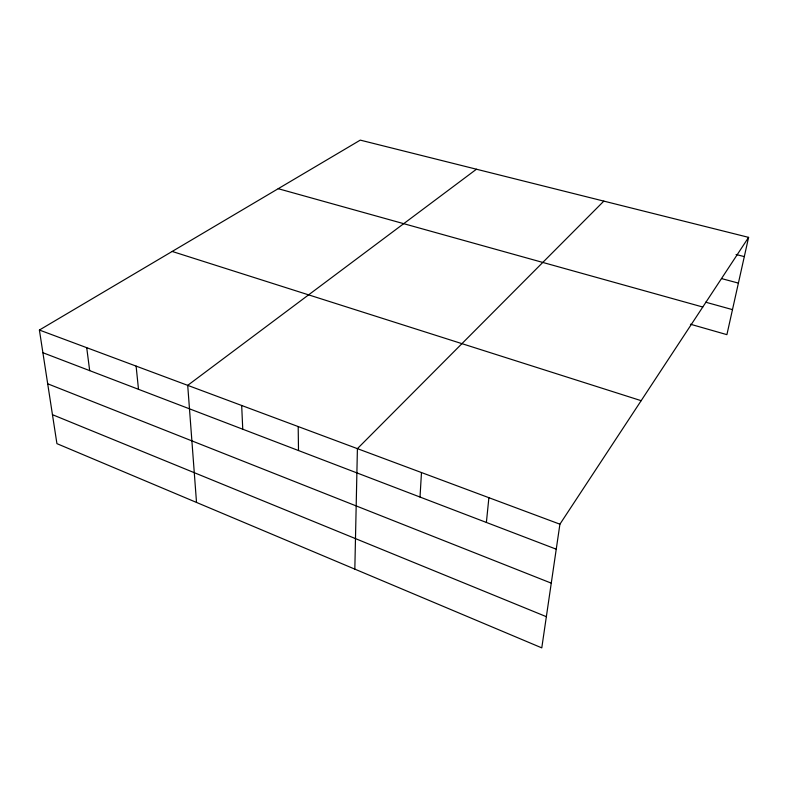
<?xml version="1.0" encoding="UTF-8"?>
<svg xmlns="http://www.w3.org/2000/svg" width="788" height="788" viewBox="0 0 788 788"><rect width="100%" height="100%" fill="white"/><g stroke="black" fill="none" stroke-linecap="round" stroke-linejoin="round"><path stroke-width="1.18" d="M354.827 569.123L357.407 448.648L603.835 201.117M420.014 497.051L421.481 472.554M486.383 522.454L488.895 497.701M748.6 237.365L559.913 524.187L541.78 647.874L56.923 443.644L39.4 330.034L360.274 140.126L748.6 237.365L726.9 334.654L690.426 324.223M476.454 169.223L187.711 385.352L196.517 502.449M736.081 254.494L744.305 256.612M721.818 278.666L738.395 283.099M705.674 302.198L732.485 309.625M278.213 188.696L702.778 307.024M172.178 251.451L641.166 400.678M39.4 330.034L559.913 524.187M42.897 352.728L556.249 549.187M47.684 383.786L551.275 583.15M52.451 414.675L546.36 616.679M86.71 347.675L89.684 370.636M136.107 366.105L138.501 389.311M241.68 405.485L242.753 429.214M298.189 426.564L298.504 450.549"/></g></svg>
